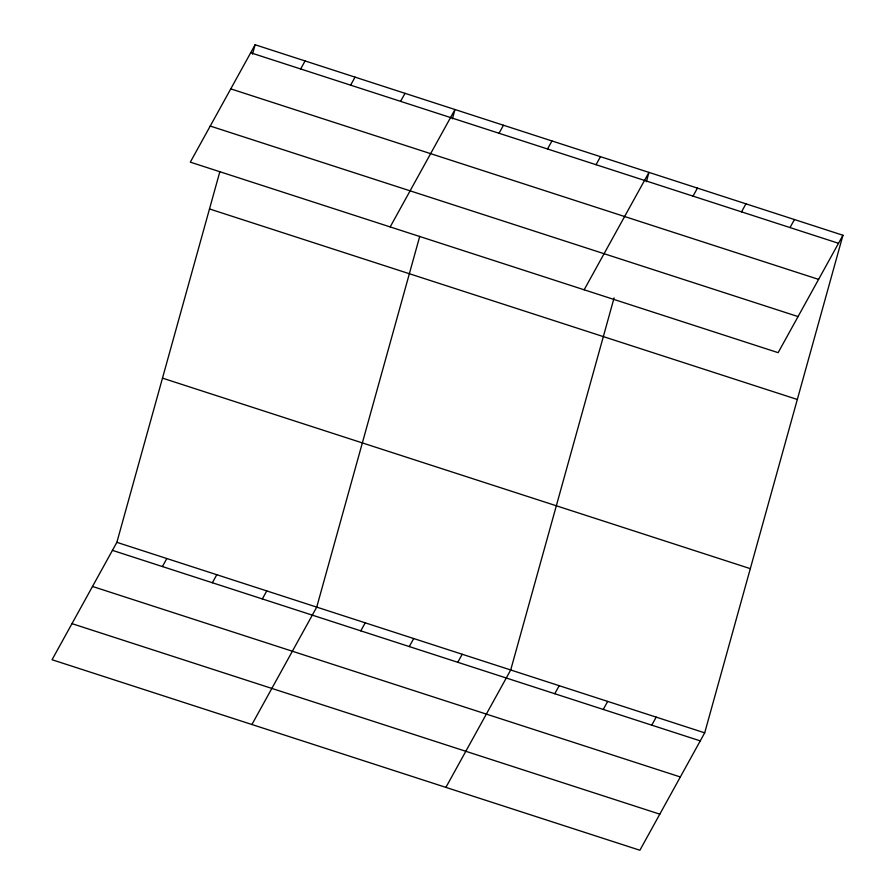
<?xml version="1.0" encoding="UTF-8"?>
<svg xmlns="http://www.w3.org/2000/svg" width="895" height="895" viewBox="0 0 895 895"><rect width="100%" height="100%" fill="white"/><g stroke="black" fill="none" stroke-linecap="round" stroke-linejoin="round"><path stroke-width="1.34" d="M842.945 235.262L778.135 352.664L190.311 162.152L255.12 44.75L842.945 235.262L704.689 732.848L639.88 850.25L52.055 659.738L116.865 542.336L219.879 171.572M252.524 54.092L255.12 44.75M419.744 236.347L316.729 607.112L251.92 724.514M452.389 118.867L454.984 109.526L390.175 226.927M614.093 297.878L510.709 669.975L445.9 787.376M646.369 181.741L648.965 172.399L584.155 289.79M300.653 68.971L305.083 60.938M350.616 85.159L355.046 77.138M400.58 101.359L405.021 93.326M162.398 566.557L166.828 558.525M212.361 582.746L216.791 574.724M499.041 133.266L503.471 125.244M262.336 598.945L266.766 590.913M547.539 148.984L551.969 140.962M596.036 164.702L600.467 156.681M360.786 630.852L365.216 622.831M409.283 646.57L413.714 638.549M693.021 196.139L697.451 188.107M457.781 662.289L462.212 654.267M741.519 211.858L745.949 203.825M790.016 227.576L794.447 219.543M554.766 693.726L559.196 685.693M603.264 709.444L607.694 701.411M651.761 725.163L656.192 717.13M250.689 52.771L838.514 243.295M230.765 88.873L818.589 279.385M210.235 126.061L798.06 316.573M209.497 208.949L797.322 399.472M162.487 378.137L750.312 568.649M116.865 542.336L704.689 732.848M112.434 550.358L700.259 740.881M92.509 586.46L680.334 776.972M71.98 623.647L659.805 814.159"/></g></svg>
